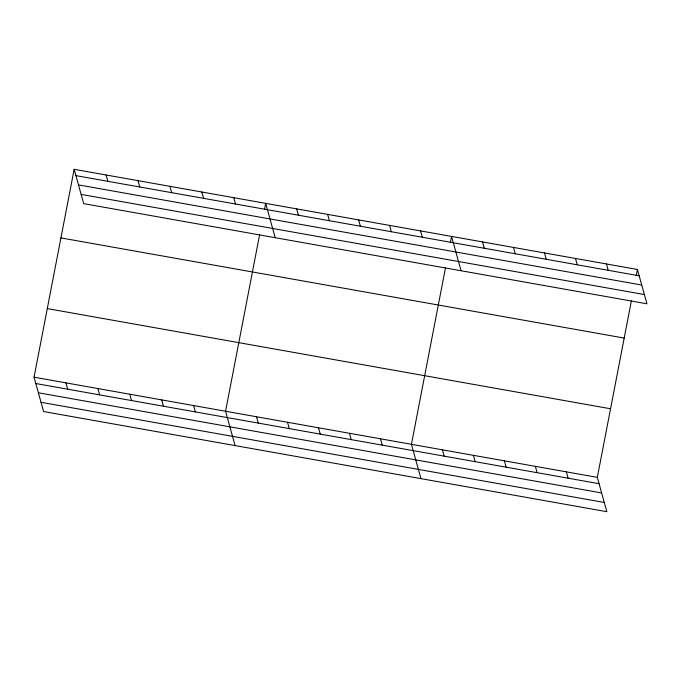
<?xml version="1.0" encoding="UTF-8"?>
<svg xmlns="http://www.w3.org/2000/svg" width="681" height="681" viewBox="0 0 681 681"><rect width="100%" height="100%" fill="white"/><g stroke="black" fill="none" stroke-linecap="round" stroke-linejoin="round"><path stroke-width="1.02" d="M631.415 300.653L597.314 477.364L606.839 511.695L43.575 411.528L34.05 377.197L74.161 169.305L637.425 269.472L646.95 303.803L83.686 203.636L74.161 169.305M259.657 234.545L225.564 411.256L235.081 445.587M264.466 209.595L265.675 203.364L275.192 237.695M445.536 267.599L411.435 444.31L420.96 478.641M450.345 242.649L451.554 236.418L461.071 270.749M636.224 275.711L637.425 269.472M75.923 175.638L639.187 275.814M78.485 184.883L641.749 285.05M81.124 194.4L644.388 294.567M60.924 237.907L624.188 338.074M47.287 308.595L610.551 408.762M34.05 377.197L597.314 477.364M35.804 383.531L599.076 483.706M38.366 392.775L601.638 492.942M41.013 402.292L604.277 502.459M606.448 263.964L608.21 270.297M575.471 258.457L577.224 264.79M544.494 252.94L546.247 259.282M513.508 247.433L515.27 253.775M566.337 471.856L568.09 478.19M482.531 241.925L484.285 248.267M535.36 466.349L537.113 472.682M504.374 460.833L506.136 467.175M420.569 230.91L422.331 237.243M473.397 455.325L475.159 461.667M389.592 225.394L391.354 231.736M442.42 449.818L444.174 456.159M358.615 219.886L360.368 226.228M327.629 214.379L329.391 220.721M380.458 438.802L382.22 445.136M296.652 208.871L298.414 215.205M349.481 433.286L351.234 439.628M318.495 427.779L320.257 434.12M233.753 197.686L235.515 204.019M287.518 422.271L289.28 428.613M201.84 192.008L203.593 198.35M256.541 416.763L258.295 423.105M169.918 186.33L171.68 192.672M137.996 180.652L139.758 186.994M193.642 405.578L195.396 411.92M106.083 174.983L107.836 181.316M161.72 399.9L163.483 406.242M129.807 394.222L131.561 400.564M97.885 388.545L99.647 394.886M65.972 382.875L67.725 389.209"/></g></svg>
